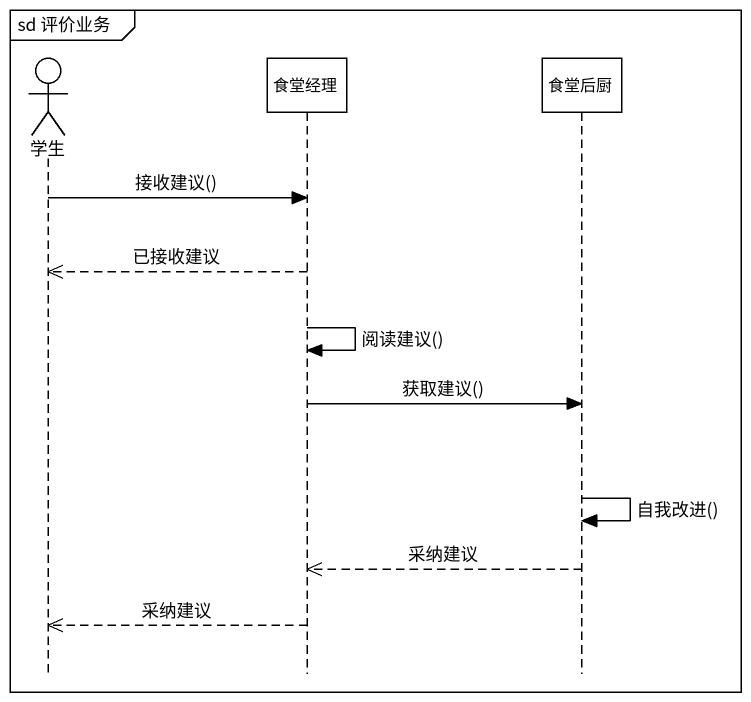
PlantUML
@startuml
mainframe sd 评价业务
hide footbox
actor 学生
participant 食堂经理
participant 食堂后厨

学生 -> 食堂经理 : 接收建议()
食堂经理 -->> 学生 : 已接收建议
食堂经理 -> 食堂经理 : 阅读建议()
食堂经理 -> 食堂后厨 : 获取建议()
食堂后厨 -> 食堂后厨 : 自我改进()
食堂后厨 -->> 食堂经理 : 采纳建议
食堂经理 -->> 学生 : 采纳建议
@enduml
